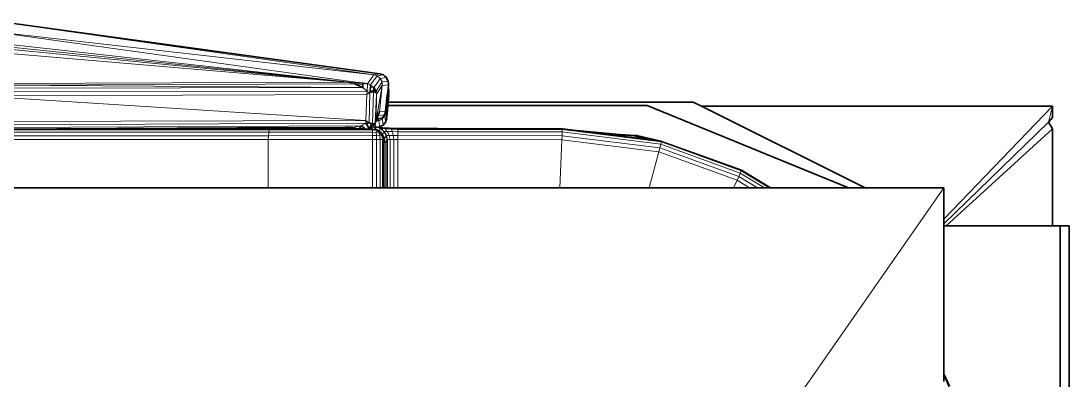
# Model space of a CAD drawing. Header units: inches. Extents: x 1 to 101, y 1 to 36.
# Drawn here: x 45.197 to 49.988, y 33.445 to 35.086 of the extents above; entities that cross this region are included whole.
import ezdxf

# ---------------------------------------------------------------- set-up
doc = ezdxf.new("R2010")
doc.units = ezdxf.units.IN
doc.header["$MEASUREMENT"] = 0
doc.layers.add('Default', color=7, linetype='Continuous')

msp = doc.modelspace()

# ---------------------------------------------------------------- linework, layer by layer
at = {"layer": 'Default', "color": 250, "lineweight": 0, "true_color": 0x454545, "transparency": 33554687}
for p, q in [((45.0802, 35.0861), (46.8104, 34.8401)), ((45.0383, 35.0403), (46.7387, 34.8048)), ((46.8104, 34.8401), (45.0383, 35.0403)), ((45.0383, 35.0403), (46.8104, 34.8401)), ((46.7387, 34.8048), (45.0383, 35.0403)), ((46.7262, 34.8038), (44.9963, 34.9945)), ((44.9963, 34.9945), (46.7262, 34.8038)), ((44.9963, 34.9829), (46.7262, 34.8038)), ((46.7262, 34.8038), (44.9963, 34.9829)), ((46.6865, 34.806), (44.9958, 34.9704)), ((46.8104, 34.8401), (46.7811, 34.7989)), ((46.7262, 34.8038), (46.6865, 34.806)), ((46.7387, 34.8048), (46.7262, 34.8038)), ((46.7429, 34.8031), (46.7387, 34.8048)), ((46.7614, 34.8023), (46.7429, 34.8031)), ((46.7811, 34.7989), (46.7614, 34.8023))]:
    msp.add_line(p, q, dxfattribs=at).dxf.unprotected_set("ltscale", 0)
at = {"layer": 'Default', "color": 7, "lineweight": 35, "ltscale": 5.332711, "transparency": 33554687}
for p, q in [((46.8379, 34.8445), (45.0802, 35.0861)), ((46.8379, 34.8445), (46.8539, 34.8391)), ((46.8539, 34.8391), (46.861, 34.8331)), ((46.868, 34.827), (46.861, 34.8331)), ((46.7262, 34.8038), (46.7213, 34.7991)), ((46.7213, 34.7991), (46.7239, 34.798)), ((46.7239, 34.798), (46.7528, 34.7855)), ((46.7387, 34.8048), (46.7262, 34.8038)), ((46.7429, 34.8031), (46.7387, 34.8048)), ((46.7429, 34.8031), (46.7613, 34.8011)), ((46.7614, 34.8023), (46.7429, 34.8031)), ((46.7528, 34.7855), (46.7597, 34.7825)), ((46.7597, 34.7825), (46.7599, 34.7851)), ((46.7599, 34.7851), (46.7609, 34.7961)), ((46.7609, 34.7961), (46.7613, 34.8011)), ((46.7613, 34.8011), (46.7614, 34.8023)), ((46.7614, 34.8023), (46.7811, 34.7989)), ((46.7934, 34.768), (46.7949, 34.7834)), ((46.7949, 34.7834), (46.7959, 34.794)), ((46.8096, 34.7826), (46.7959, 34.794)), ((46.8721, 34.8188), (46.868, 34.827)), ((46.8762, 34.8106), (46.8721, 34.8188)), ((46.8779, 34.7889), (46.8759, 34.7802)), ((46.8768, 34.7886), (46.8759, 34.7802)), ((46.8759, 34.7802), (46.8768, 34.7886)), ((46.8771, 34.7979), (46.8762, 34.8106)), ((46.8768, 34.7886), (46.8774, 34.7938)), ((46.8774, 34.7938), (46.8771, 34.7979)), ((46.8774, 34.7938), (46.8779, 34.7889)), ((46.7926, 34.7594), (46.7934, 34.768)), ((46.7926, 34.7594), (46.8087, 34.7637)), ((46.8087, 34.7637), (46.8107, 34.7817)), ((46.8087, 34.7637), (46.8198, 34.7593)), ((46.8111, 34.7817), (46.8096, 34.7826)), ((46.8193, 34.7667), (46.8111, 34.7817)), ((46.8206, 34.765), (46.8193, 34.7667)), ((46.8198, 34.7593), (46.8206, 34.765)), ((46.8638, 34.6733), (46.8721, 34.7467)), ((46.8721, 34.7467), (46.8654, 34.6685)), ((46.8744, 34.7555), (46.8721, 34.7467)), ((46.8741, 34.7641), (46.8738, 34.7615)), ((46.8744, 34.7555), (46.8738, 34.7615)), ((46.8756, 34.7668), (46.8741, 34.7641)), ((46.8768, 34.7784), (46.8746, 34.7687)), ((46.8756, 34.7668), (46.8746, 34.7687)), ((46.8759, 34.7802), (46.8768, 34.7784)), ((46.8762, 34.7155), (46.8787, 34.7467)), ((46.8768, 34.7784), (46.8788, 34.761)), ((46.8781, 34.7528), (46.8788, 34.7546)), ((46.8781, 34.7528), (46.8787, 34.7467)), ((46.8788, 34.761), (46.8788, 34.7546)), ((46.8716, 34.6597), (46.875, 34.7)), ((46.875, 34.7), (46.8762, 34.7155)), ((46.875, 34.7), (48.0593, 34.7)), ((46.8762, 34.7155), (48.2699, 34.7155)), ((48.0593, 34.7), (48.9802, 34.3236)), ((48.308, 34.6965), (48.2699, 34.7155)), ((49.9126, 34.6965), (48.308, 34.6965)), ((49.0565, 34.3236), (48.308, 34.6965)), ((49.9126, 34.6965), (49.9126, 34.6454)), ((46.826, 34.6408), (46.8236, 34.6346)), ((46.8287, 34.6513), (46.826, 34.6408)), ((46.8287, 34.6513), (46.8309, 34.6539)), ((46.8309, 34.6539), (46.8358, 34.6701)), ((46.8601, 34.6611), (46.8589, 34.6573)), ((46.8589, 34.6573), (46.8607, 34.6524)), ((46.8638, 34.6733), (46.8601, 34.6611)), ((46.8607, 34.6524), (46.8632, 34.661)), ((46.8632, 34.661), (46.8654, 34.6685)), ((46.8654, 34.6685), (46.8638, 34.6733)), ((46.8691, 34.6403), (46.8668, 34.6323)), ((46.8689, 34.6415), (46.8701, 34.6481)), ((46.8691, 34.6403), (46.8689, 34.6415)), ((46.8701, 34.6481), (46.8703, 34.6557)), ((46.8703, 34.6557), (46.8716, 34.6597)), ((49.9126, 34.6454), (49.8942, 34.6232)), ((46.1851, 34.5968), (45.0355, 34.5912)), ((46.5498, 34.598), (46.1851, 34.5968)), ((46.7435, 34.5936), (46.5047, 34.5912)), ((46.679, 34.5984), (46.5498, 34.598)), ((46.679, 34.5984), (46.694, 34.5985)), ((46.694, 34.5985), (46.6965, 34.5985)), ((46.6965, 34.5985), (46.7136, 34.5986)), ((46.7435, 34.5936), (46.6965, 34.5985)), ((46.7435, 34.5936), (46.7446, 34.5951)), ((46.7457, 34.5966), (46.7446, 34.5951)), ((46.7446, 34.5951), (46.7624, 34.5927)), ((46.7463, 34.5974), (46.7457, 34.5966)), ((46.7528, 34.6064), (46.7463, 34.5974)), ((46.7676, 34.5953), (46.7528, 34.6064)), ((46.7624, 34.5927), (46.7639, 34.5922)), ((46.7714, 34.5924), (46.7639, 34.5922)), ((46.7714, 34.5924), (46.7676, 34.5953)), ((46.7714, 34.5924), (46.7808, 34.592)), ((46.7833, 34.6195), (46.7742, 34.6193)), ((46.7742, 34.6193), (46.7799, 34.61)), ((46.7799, 34.61), (46.7885, 34.5928)), ((46.7808, 34.592), (46.7885, 34.5928)), ((46.7886, 34.6197), (46.7833, 34.6195)), ((46.7885, 34.5928), (46.8012, 34.5999)), ((46.8013, 34.5913), (46.7885, 34.5928)), ((46.7979, 34.6172), (46.7886, 34.6197)), ((46.8049, 34.6153), (46.7887, 34.5932)), ((46.8049, 34.6153), (46.7979, 34.6172)), ((46.8012, 34.5999), (46.8038, 34.6013)), ((46.8013, 34.5913), (46.8044, 34.5913)), ((46.8038, 34.6013), (46.8053, 34.6023)), ((46.806, 34.5915), (46.8044, 34.5913)), ((46.8103, 34.6159), (46.8049, 34.6153)), ((46.8053, 34.6023), (46.8169, 34.6167)), ((46.8053, 34.6023), (46.8207, 34.6006)), ((46.8193, 34.5989), (46.8053, 34.6023)), ((46.8151, 34.5901), (46.806, 34.5915)), ((46.8169, 34.6167), (46.8103, 34.6159)), ((46.8193, 34.5989), (46.8151, 34.5901)), ((46.8191, 34.6241), (46.8169, 34.6204)), ((46.8169, 34.6204), (46.8177, 34.6188)), ((46.8169, 34.6167), (46.8177, 34.6188)), ((46.8191, 34.6241), (46.8216, 34.629)), ((46.8207, 34.6006), (46.8193, 34.5989)), ((46.827, 34.5997), (46.8207, 34.6006)), ((46.8236, 34.6346), (46.8213, 34.6314)), ((46.8216, 34.629), (46.8213, 34.6314)), ((46.8309, 34.6356), (46.8236, 34.6346)), ((46.827, 34.5997), (46.829, 34.6012)), ((46.829, 34.6012), (46.8373, 34.6019)), ((46.829, 34.6012), (46.8493, 34.598)), ((46.8373, 34.6019), (46.8453, 34.606)), ((46.8453, 34.606), (46.8533, 34.6102)), ((46.8493, 34.598), (46.8504, 34.5979)), ((46.8504, 34.5979), (46.8828, 34.5959)), ((46.8533, 34.6102), (46.859, 34.6172)), ((46.859, 34.6172), (46.8646, 34.6244)), ((46.8646, 34.6244), (46.8668, 34.6323)), ((46.9198, 34.594), (46.8828, 34.5959)), ((46.9198, 34.594), (47.101, 34.5951)), ((47.4979, 34.5935), (47.101, 34.5951)), ((47.5044, 34.5936), (47.4979, 34.5935)), ((47.5044, 34.5936), (47.5067, 34.5935)), ((47.6722, 34.5933), (47.5067, 34.5935)), ((47.8357, 34.5729), (47.6722, 34.5933)), ((49.8942, 34.6232), (49.9126, 34.5928)), ((49.9126, 34.5928), (49.9126, 34.15)), ((46.2355, 34.5911), (45.0355, 34.5912)), ((46.3356, 34.5911), (46.2355, 34.5911)), ((46.5047, 34.5912), (46.3356, 34.5911)), ((46.8151, 34.5901), (46.8216, 34.5886)), ((46.8216, 34.5886), (46.8234, 34.5883)), ((46.8234, 34.5883), (46.8327, 34.5834)), ((46.8327, 34.5834), (46.8344, 34.5824)), ((46.8344, 34.5824), (46.8403, 34.5781)), ((46.8403, 34.5781), (46.8468, 34.5699)), ((46.8496, 34.5658), (46.8468, 34.5699)), ((46.8505, 34.5624), (46.8496, 34.5658)), ((46.8519, 34.5618), (46.8505, 34.5624)), ((46.8526, 34.5608), (46.8519, 34.5618)), ((46.856, 34.5528), (46.8526, 34.5608)), ((46.8587, 34.5463), (46.856, 34.5528)), ((46.8592, 34.5455), (46.8587, 34.5463)), ((47.8357, 34.5729), (47.9829, 34.5646)), ((47.8813, 34.5672), (47.8357, 34.5729)), ((48.0038, 34.5519), (47.8813, 34.5672)), ((47.9829, 34.5646), (48.0061, 34.5615)), ((47.9829, 34.5646), (48.0066, 34.5631)), ((48.0403, 34.5473), (48.0038, 34.5519)), ((48.0061, 34.5615), (48.0099, 34.562)), ((48.0066, 34.5631), (48.0099, 34.562)), ((48.0099, 34.562), (48.0128, 34.5618)), ((48.0128, 34.5618), (48.1218, 34.5371)), ((48.0128, 34.5618), (48.0576, 34.5452)), ((48.0403, 34.5473), (48.0576, 34.5452)), ((48.0576, 34.5452), (48.1218, 34.5371)), ((48.1218, 34.5371), (48.1259, 34.5357)), ((48.1259, 34.5357), (48.3134, 34.4684)), ((48.4916, 34.4036), (48.3134, 34.4684)), ((48.4916, 34.4036), (48.6243, 34.3236)), ((46.328, 34.3236), (45.0417, 34.3236)), ((46.8041, 34.3236), (46.328, 34.3236)), ((46.8233, 34.3236), (46.8041, 34.3236)), ((46.8396, 34.3236), (46.8233, 34.3236)), ((46.8505, 34.3236), (46.8396, 34.3236)), ((46.8544, 34.3236), (46.8505, 34.3236)), ((46.8559, 34.3236), (46.8544, 34.3236)), ((46.8627, 34.3236), (46.8559, 34.3236)), ((46.8695, 34.3236), (46.8627, 34.3236)), ((46.8731, 34.3236), (46.8695, 34.3236)), ((46.8844, 34.3236), (46.8731, 34.3236)), ((46.9014, 34.3236), (46.8844, 34.3236)), ((46.9198, 34.3236), (46.9014, 34.3236)), ((47.66, 34.3236), (46.9198, 34.3236)), ((48.0693, 34.3236), (47.66, 34.3236)), ((48.4542, 34.3236), (48.0693, 34.3236)), ((48.4552, 34.3236), (48.4542, 34.3236)), ((48.5281, 34.3236), (48.4552, 34.3236)), ((48.5636, 34.3236), (48.5281, 34.3236)), ((48.5962, 34.3236), (48.5636, 34.3236)), ((48.6176, 34.3236), (48.5962, 34.3236)), ((48.6243, 34.3236), (48.6176, 34.3236)), ((48.9802, 34.3236), (48.6243, 34.3236)), ((49.0565, 34.3236), (48.9802, 34.3236)), ((49.416, 34.3236), (49.0565, 34.3236)), ((49.416, 34.1803), (49.416, 34.3236)), ((49.416, 34.159), (49.416, 34.1803)), ((49.416, 34.15), (49.416, 34.159)), ((49.4265, 34.15), (49.416, 34.15)), ((49.416, 34.15), (49.416, 33.4732)), ((49.9126, 34.15), (49.4265, 34.15)), ((49.9476, 34.15), (49.9126, 34.15)), ((49.9476, 34.15), (49.9476, 20.5926)), ((49.9884, 34.15), (49.9476, 34.15)), ((49.9884, 20.5926), (49.9884, 34.15)), ((49.4412, 33.4159), (49.416, 33.4732)), ((49.416, 33.4648), (49.416, 33.4732)), ((49.416, 33.4374), (49.416, 33.4648))]:
    msp.add_line(p, q, dxfattribs=at)
at = {"layer": 'Default', "color": 7, "lineweight": 15, "ltscale": 5.332711, "transparency": 33554687}
for p, q in [((45.0383, 35.0403), (46.8104, 34.8401)), ((46.7262, 34.8038), (44.9963, 34.9829)), ((46.6865, 34.806), (44.9953, 34.9507)), ((44.9958, 34.9704), (46.6865, 34.806)), ((46.8104, 34.8401), (46.7811, 34.7989)), ((46.7959, 34.794), (46.8261, 34.8352)), ((46.8379, 34.8445), (46.8104, 34.8401)), ((46.8261, 34.8352), (46.8104, 34.8401)), ((46.8539, 34.8391), (46.8261, 34.8352)), ((46.8261, 34.8352), (46.8392, 34.8236)), ((46.7213, 34.7991), (44.9912, 34.7928)), ((46.6865, 34.806), (44.9914, 34.8005)), ((46.7262, 34.8038), (46.6865, 34.806)), ((46.6865, 34.806), (46.7213, 34.7991)), ((46.7609, 34.7961), (46.7239, 34.798)), ((46.7599, 34.7851), (46.7528, 34.7855)), ((46.7811, 34.7989), (46.7807, 34.7629)), ((46.7811, 34.7989), (46.7959, 34.794)), ((46.8096, 34.7826), (46.7949, 34.7834)), ((46.8111, 34.7817), (46.825, 34.8023)), ((46.8206, 34.765), (46.8479, 34.8073)), ((46.822, 34.7514), (46.8491, 34.7905)), ((46.825, 34.8023), (46.8392, 34.8236)), ((46.8491, 34.7905), (46.8358, 34.6701)), ((46.868, 34.827), (46.8392, 34.8236)), ((46.8392, 34.8236), (46.8479, 34.8073)), ((46.8762, 34.8106), (46.8479, 34.8073)), ((46.8479, 34.8073), (46.8491, 34.7905)), ((46.8491, 34.7905), (46.8774, 34.7938)), ((44.9902, 34.744), (46.779, 34.7497)), ((46.7807, 34.7629), (44.9905, 34.7614)), ((46.7597, 34.7825), (44.9909, 34.779)), ((46.7807, 34.7629), (46.7597, 34.7825)), ((46.779, 34.7497), (46.7745, 34.6305)), ((46.779, 34.7497), (46.7807, 34.7629)), ((46.779, 34.7497), (46.7926, 34.7594)), ((46.7807, 34.7629), (46.7926, 34.7594)), ((46.7926, 34.7594), (46.7886, 34.6197)), ((46.8193, 34.7667), (46.7934, 34.768)), ((46.8087, 34.7637), (46.8049, 34.6153)), ((46.8225, 34.7496), (46.8169, 34.6204)), ((46.8214, 34.7573), (46.8198, 34.7593)), ((46.8213, 34.6314), (46.8225, 34.7496)), ((46.822, 34.7514), (46.8214, 34.7573)), ((46.8225, 34.7496), (46.822, 34.7514)), ((46.8721, 34.7467), (46.8735, 34.7467)), ((46.8741, 34.7641), (46.8753, 34.7642)), ((46.8787, 34.7467), (46.8776, 34.7467)), ((49.416, 34.1803), (49.9126, 34.6965)), ((49.9126, 34.6965), (49.8942, 34.6232)), ((46.8472, 34.6435), (46.826, 34.6408)), ((46.8589, 34.6573), (46.8309, 34.6539)), ((46.8472, 34.6435), (46.8309, 34.6356)), ((46.8638, 34.6733), (46.8358, 34.6701)), ((46.8589, 34.6573), (46.8472, 34.6435)), ((46.8472, 34.6435), (46.8492, 34.6383)), ((46.8607, 34.6524), (46.8492, 34.6383)), ((46.8632, 34.661), (46.8601, 34.6611)), ((46.8626, 34.6384), (46.8607, 34.6524)), ((46.8701, 34.6481), (46.8654, 34.6685)), ((46.7528, 34.6064), (44.9871, 34.5984)), ((46.7742, 34.6193), (44.9874, 34.6107)), ((46.7745, 34.6305), (44.9878, 34.6257)), ((46.5498, 34.598), (46.5047, 34.5912)), ((46.7136, 34.5986), (46.7528, 34.6064)), ((46.7136, 34.5986), (46.7435, 34.5936)), ((46.7604, 34.6108), (46.7528, 34.6064)), ((46.7604, 34.6108), (46.7742, 34.6193)), ((46.7745, 34.6305), (46.7742, 34.6193)), ((46.7886, 34.6197), (46.7745, 34.6305)), ((46.7799, 34.61), (46.7833, 34.6195)), ((46.7885, 34.5928), (46.7979, 34.6172)), ((46.8043, 34.5883), (46.8044, 34.5913)), ((46.8053, 34.6023), (46.8103, 34.6159)), ((46.8169, 34.6204), (46.8103, 34.6159)), ((46.8169, 34.6167), (46.8207, 34.6006)), ((46.8329, 34.6299), (46.8216, 34.629)), ((46.827, 34.5997), (46.8388, 34.5945)), ((46.8309, 34.6356), (46.8329, 34.6299)), ((46.8492, 34.6383), (46.8329, 34.6299)), ((46.8373, 34.6019), (46.8329, 34.6299)), ((46.8388, 34.5945), (46.8344, 34.5824)), ((46.8554, 34.5813), (46.8388, 34.5945)), ((46.8388, 34.5945), (46.8434, 34.594)), ((46.8434, 34.594), (46.8616, 34.593)), ((46.8554, 34.5813), (46.8434, 34.594)), ((46.8512, 34.6242), (46.8492, 34.6383)), ((46.8504, 34.5979), (46.8547, 34.5957)), ((46.8533, 34.6102), (46.8512, 34.6242)), ((46.8547, 34.5957), (46.8616, 34.593)), ((46.8616, 34.593), (46.8893, 34.5917)), ((46.8717, 34.5808), (46.8616, 34.593)), ((46.8646, 34.6244), (46.8626, 34.6384)), ((46.8828, 34.5959), (46.8893, 34.5917)), ((46.8893, 34.5917), (46.8953, 34.5801)), ((46.8893, 34.5917), (46.9198, 34.5905)), ((46.9198, 34.594), (46.9198, 34.5905)), ((47.672, 34.5898), (47.6722, 34.5933)), ((49.8942, 34.6232), (49.416, 34.159)), ((49.4265, 34.15), (49.9126, 34.5928)), ((46.3328, 34.5885), (45.0229, 34.5885)), ((46.3302, 34.5781), (45.0233, 34.5781)), ((46.3285, 34.5616), (45.0243, 34.5616)), ((45.0255, 34.5436), (46.328, 34.5436)), ((46.328, 34.5436), (46.3285, 34.5616)), ((46.328, 34.3236), (46.328, 34.5436)), ((46.328, 34.5436), (46.8041, 34.5436)), ((46.3302, 34.5781), (46.3285, 34.5616)), ((46.3285, 34.5616), (46.8042, 34.5624)), ((46.3328, 34.5885), (46.3302, 34.5781)), ((46.3302, 34.5781), (46.8042, 34.5781)), ((46.3356, 34.5911), (46.3328, 34.5885)), ((46.3328, 34.5885), (46.8043, 34.5883)), ((46.8042, 34.5624), (46.8041, 34.5436)), ((46.8041, 34.5436), (46.8041, 34.3236)), ((46.8041, 34.5436), (46.8233, 34.5436)), ((46.8042, 34.5781), (46.8043, 34.5883)), ((46.8042, 34.5624), (46.8042, 34.5781)), ((46.8042, 34.5781), (46.8212, 34.5768)), ((46.8229, 34.562), (46.8042, 34.5624)), ((46.8043, 34.5883), (46.8229, 34.585)), ((46.8212, 34.5768), (46.8229, 34.585)), ((46.8229, 34.562), (46.8212, 34.5768)), ((46.8212, 34.5768), (46.8341, 34.573)), ((46.8229, 34.585), (46.8234, 34.5883)), ((46.8229, 34.585), (46.8382, 34.5768)), ((46.8382, 34.5603), (46.8229, 34.562)), ((46.8233, 34.5436), (46.8229, 34.562)), ((46.8233, 34.5436), (46.8233, 34.3236)), ((46.8396, 34.5436), (46.8233, 34.5436)), ((46.8341, 34.573), (46.8382, 34.5768)), ((46.8382, 34.5603), (46.8341, 34.573)), ((46.8382, 34.5768), (46.8403, 34.5781)), ((46.8382, 34.5768), (46.8468, 34.562)), ((46.8468, 34.562), (46.8382, 34.5603)), ((46.8396, 34.5436), (46.8382, 34.5603)), ((46.8505, 34.5436), (46.8396, 34.5436)), ((46.8396, 34.5436), (46.8396, 34.3236)), ((46.8505, 34.5624), (46.8468, 34.562)), ((46.8468, 34.562), (46.8505, 34.5436)), ((46.8496, 34.5658), (46.8554, 34.5813)), ((46.8505, 34.5624), (46.8526, 34.5608)), ((46.8544, 34.5436), (46.8505, 34.5436)), ((46.8505, 34.5436), (46.8505, 34.3236)), ((46.8526, 34.5608), (46.8559, 34.5436)), ((46.8544, 34.5436), (46.8526, 34.5608)), ((46.8544, 34.3236), (46.8544, 34.5436)), ((46.8544, 34.5436), (46.8559, 34.5436)), ((46.8581, 34.5812), (46.8554, 34.5813)), ((46.8661, 34.5631), (46.8554, 34.5813)), ((46.8559, 34.5436), (46.8559, 34.3236)), ((46.8559, 34.5436), (46.8627, 34.5253)), ((46.8717, 34.5808), (46.8581, 34.5812)), ((46.8683, 34.5631), (46.8581, 34.5812)), ((46.8592, 34.5455), (46.8661, 34.5631)), ((46.8592, 34.5455), (46.8627, 34.5253)), ((46.8627, 34.5253), (46.8695, 34.5435)), ((46.8683, 34.5631), (46.8661, 34.5631)), ((46.8695, 34.5435), (46.8661, 34.5631)), ((46.8798, 34.563), (46.8683, 34.5631)), ((46.8731, 34.5437), (46.8683, 34.5631)), ((46.8695, 34.5435), (46.8731, 34.5437)), ((46.8695, 34.5435), (46.8695, 34.3236)), ((46.8757, 34.5727), (46.8717, 34.5808)), ((46.8953, 34.5801), (46.8717, 34.5808)), ((46.8844, 34.5439), (46.8731, 34.5437)), ((46.8731, 34.5437), (46.8731, 34.3236)), ((46.8798, 34.563), (46.8757, 34.5727)), ((46.8987, 34.5628), (46.8798, 34.563)), ((46.8844, 34.5439), (46.8798, 34.563)), ((46.9014, 34.5441), (46.8844, 34.5439)), ((46.8844, 34.5439), (46.8844, 34.3236)), ((46.9198, 34.5794), (46.8953, 34.5801)), ((46.8987, 34.5628), (46.8953, 34.5801)), ((46.9198, 34.5625), (46.8987, 34.5628)), ((46.8987, 34.5628), (46.9014, 34.5441)), ((46.9198, 34.5441), (46.9014, 34.5441)), ((46.9014, 34.5441), (46.9014, 34.3236)), ((46.9198, 34.5905), (46.9198, 34.5794)), ((46.9198, 34.5905), (47.672, 34.5898)), ((46.9198, 34.5794), (46.9198, 34.5625)), ((46.9198, 34.5794), (47.6715, 34.5786)), ((46.9198, 34.5441), (46.9198, 34.5625)), ((46.9198, 34.5625), (47.6708, 34.5617)), ((46.9198, 34.3236), (46.9198, 34.5441)), ((46.9198, 34.5441), (47.6699, 34.5433)), ((47.6699, 34.5433), (47.6708, 34.5617)), ((47.6708, 34.5617), (47.6715, 34.5786)), ((47.6708, 34.5617), (48.1183, 34.506)), ((47.6715, 34.5786), (47.672, 34.5898)), ((47.6715, 34.5786), (48.1226, 34.5224)), ((47.672, 34.5898), (48.1254, 34.5332)), ((48.0057, 34.5595), (47.8813, 34.5672)), ((48.0057, 34.5595), (48.0038, 34.5519)), ((48.0061, 34.5615), (48.0057, 34.5595)), ((48.0057, 34.5595), (48.0403, 34.5473)), ((48.0066, 34.5631), (48.0061, 34.5615)), ((46.8627, 34.5253), (46.8627, 34.3236)), ((47.66, 34.3236), (47.6699, 34.5433)), ((47.6699, 34.5433), (48.1136, 34.4883)), ((48.1183, 34.506), (48.1136, 34.4883)), ((48.1226, 34.5224), (48.1183, 34.506)), ((48.1183, 34.506), (48.4785, 34.3749)), ((48.1254, 34.5332), (48.1226, 34.5224)), ((48.1226, 34.5224), (48.4856, 34.3903)), ((48.1259, 34.5357), (48.1254, 34.5332)), ((48.1254, 34.5332), (48.4902, 34.4004)), ((48.0693, 34.3236), (48.1136, 34.4883)), ((48.1136, 34.4883), (48.4708, 34.3582)), ((48.4902, 34.4004), (48.4856, 34.3903)), ((48.4916, 34.4036), (48.4902, 34.4004)), ((48.4902, 34.4004), (48.6176, 34.3236)), ((48.4708, 34.3582), (48.4542, 34.3236)), ((48.4552, 34.3236), (48.4708, 34.3582)), ((48.4785, 34.3749), (48.4708, 34.3582)), ((48.4708, 34.3582), (48.5281, 34.3236)), ((48.4856, 34.3903), (48.4785, 34.3749)), ((48.4785, 34.3749), (48.5636, 34.3236)), ((48.4856, 34.3903), (48.5962, 34.3236)), ((49.416, 34.3236), (48.7791, 33.4087)), ((49.416, 33.4648), (49.4918, 33.2915))]:
    msp.add_line(p, q, dxfattribs=at)
at = {"layer": 'Default', "color": 251, "lineweight": 0, "true_color": 0x5a5a5a, "transparency": 33554687}
for p, q in [((46.6865, 34.806), (44.9953, 34.9507)), ((44.9958, 34.9704), (46.6865, 34.806))]:
    msp.add_line(p, q, dxfattribs=at).dxf.unprotected_set("ltscale", 0)
at = {"layer": 'Default', "color": 251, "lineweight": 0, "true_color": 0x696969, "transparency": 33554687}
for p, q in [((44.9953, 34.9507), (46.6865, 34.806)), ((46.7213, 34.7991), (44.9912, 34.7928)), ((46.6865, 34.806), (44.9914, 34.8005)), ((44.9914, 34.8005), (46.6865, 34.806)), ((46.6865, 34.806), (46.7213, 34.7991))]:
    msp.add_line(p, q, dxfattribs=at).dxf.unprotected_set("ltscale", 0)
at = {"layer": 'Default', "color": 251, "lineweight": 0, "true_color": 0x6c6c6c, "transparency": 33554687}
for p, q in [((44.9912, 34.7928), (46.7213, 34.7991)), ((46.7597, 34.7825), (44.9912, 34.7928)), ((46.7213, 34.7991), (46.7239, 34.798)), ((46.7239, 34.798), (46.7528, 34.7855)), ((46.7528, 34.7855), (46.7597, 34.7825))]:
    msp.add_line(p, q, dxfattribs=at).dxf.unprotected_set("ltscale", 0)
at = {"layer": 'Default', "color": 9, "lineweight": 0, "true_color": 0xc1c1c1, "transparency": 33554687}
for p, q in [((44.9912, 34.7928), (46.7597, 34.7825)), ((46.7807, 34.7629), (44.9905, 34.7614)), ((44.9909, 34.779), (46.7597, 34.7825)), ((46.7597, 34.7825), (44.9909, 34.779)), ((46.7597, 34.7825), (46.7807, 34.7629))]:
    msp.add_line(p, q, dxfattribs=at).dxf.unprotected_set("ltscale", 0)
at = {"layer": 'Default', "color": 250, "lineweight": 0, "true_color": 0x444444, "transparency": 33554687}
for p, q in [((46.8213, 34.6314), (46.8491, 34.7905)), ((46.8358, 34.6701), (46.8491, 34.7905)), ((46.8491, 34.7905), (46.8358, 34.6701)), ((46.8358, 34.6701), (46.8491, 34.7905)), ((46.8491, 34.7905), (46.8774, 34.7938)), ((46.8491, 34.7905), (46.8774, 34.7938)), ((46.8768, 34.7886), (46.8759, 34.7802)), ((46.8768, 34.7886), (46.8759, 34.7802)), ((46.8774, 34.7938), (46.8768, 34.7886)), ((46.8774, 34.7938), (46.8768, 34.7886)), ((46.8721, 34.7467), (46.8638, 34.6733)), ((46.8721, 34.7467), (46.8638, 34.6733)), ((46.8744, 34.7555), (46.8721, 34.7467)), ((46.8744, 34.7555), (46.8721, 34.7467)), ((46.8741, 34.7641), (46.8738, 34.7615)), ((46.8741, 34.7641), (46.8738, 34.7615)), ((46.8738, 34.7615), (46.8744, 34.7555)), ((46.8738, 34.7615), (46.8744, 34.7555)), ((46.8756, 34.7668), (46.8741, 34.7641)), ((46.8756, 34.7668), (46.8741, 34.7641)), ((46.8768, 34.7784), (46.8746, 34.7687)), ((46.8768, 34.7784), (46.8746, 34.7687)), ((46.8746, 34.7687), (46.8756, 34.7668)), ((46.8746, 34.7687), (46.8756, 34.7668)), ((46.8759, 34.7802), (46.8768, 34.7784)), ((46.8759, 34.7802), (46.8768, 34.7784)), ((46.826, 34.6408), (46.8236, 34.6346)), ((46.8287, 34.6513), (46.826, 34.6408)), ((46.8309, 34.6539), (46.8287, 34.6513)), ((46.8358, 34.6701), (46.8309, 34.6539)), ((46.8638, 34.6733), (46.8358, 34.6701)), ((46.8638, 34.6733), (46.8358, 34.6701)), ((46.8236, 34.6346), (46.8213, 34.6314)), ((47.8357, 34.5729), (47.6722, 34.5933)), ((47.6722, 34.5933), (47.9829, 34.5646)), ((46.8505, 34.5436), (46.8544, 34.5436)), ((46.8505, 34.3236), (46.8505, 34.5436)), ((46.8544, 34.5436), (46.8544, 34.3236)), ((46.8695, 34.5435), (46.8731, 34.5437)), ((46.8695, 34.3236), (46.8695, 34.5435)), ((46.8731, 34.5437), (46.8844, 34.5439)), ((46.8731, 34.5437), (46.8731, 34.3236)), ((46.8731, 34.3236), (46.8731, 34.5437)), ((46.8844, 34.5439), (46.8844, 34.3236)), ((47.9829, 34.5646), (47.8357, 34.5729)), ((48.0128, 34.5618), (48.1218, 34.5371)), ((48.0576, 34.5452), (48.0128, 34.5618)), ((48.1218, 34.5371), (48.0576, 34.5452)), ((46.8544, 34.3236), (46.8505, 34.3236)), ((46.8731, 34.3236), (46.8695, 34.3236)), ((46.8844, 34.3236), (46.8731, 34.3236))]:
    msp.add_line(p, q, dxfattribs=at).dxf.unprotected_set("ltscale", 0)
at = {"layer": 'Default', "color": 251, "lineweight": 0, "true_color": 0x6b6b6b, "transparency": 33554687}
for p, q in [((46.8491, 34.7905), (46.8213, 34.6314)), ((46.822, 34.7514), (46.8491, 34.7905)), ((46.8213, 34.6314), (46.8225, 34.7496)), ((46.8225, 34.7496), (46.822, 34.7514)), ((47.6708, 34.5617), (47.6715, 34.5786)), ((48.1183, 34.506), (47.6708, 34.5617)), ((47.6715, 34.5786), (48.1226, 34.5224)), ((48.1226, 34.5224), (48.1183, 34.506))]:
    msp.add_line(p, q, dxfattribs=at).dxf.unprotected_set("ltscale", 0)
at = {"layer": 'Default', "color": 9, "lineweight": 0, "true_color": 0xcacaca, "transparency": 33554687}
for p, q in [((44.9902, 34.744), (46.779, 34.7497)), ((46.7745, 34.6305), (44.9902, 34.744)), ((46.7745, 34.6305), (46.779, 34.7497)), ((46.779, 34.7497), (46.7745, 34.6305)), ((46.779, 34.7497), (46.7926, 34.7594)), ((46.7926, 34.7594), (46.7886, 34.6197)), ((46.7886, 34.6197), (46.7745, 34.6305))]:
    msp.add_line(p, q, dxfattribs=at).dxf.unprotected_set("ltscale", 0)
at = {"layer": 'Default', "color": 250, "lineweight": 0, "true_color": 0x252525, "transparency": 33554687}
for p, q in [((46.779, 34.7497), (44.9902, 34.744)), ((44.9905, 34.7614), (46.7807, 34.7629)), ((46.7807, 34.7629), (46.779, 34.7497))]:
    msp.add_line(p, q, dxfattribs=at).dxf.unprotected_set("ltscale", 0)
at = {"layer": 'Default', "color": 9, "lineweight": 0, "true_color": 0xc9c9c9, "transparency": 33554687}
for p, q in [((44.9902, 34.744), (46.7745, 34.6305)), ((46.7745, 34.6305), (44.9878, 34.6257)), ((45.0243, 34.5616), (46.3285, 34.5616)), ((46.328, 34.5436), (45.0255, 34.5436)), ((46.328, 34.5436), (46.3285, 34.5616)), ((46.3285, 34.5616), (46.328, 34.5436)), ((46.8041, 34.5436), (46.328, 34.5436)), ((46.3285, 34.5616), (46.8042, 34.5624)), ((46.8042, 34.5624), (46.8041, 34.5436)), ((46.8041, 34.3236), (46.8041, 34.5436)), ((46.8041, 34.5436), (46.8233, 34.5436)), ((46.8233, 34.5436), (46.8233, 34.3236)), ((46.9014, 34.3236), (46.9014, 34.5441)), ((46.9014, 34.5441), (46.9198, 34.5441)), ((46.9198, 34.5625), (47.6708, 34.5617)), ((46.9198, 34.5441), (46.9198, 34.5625)), ((47.6699, 34.5433), (46.9198, 34.5441)), ((46.9198, 34.5441), (46.9198, 34.3236)), ((47.6708, 34.5617), (47.6699, 34.5433)), ((47.6699, 34.5433), (47.6708, 34.5617)), ((47.6708, 34.5617), (48.1183, 34.506)), ((48.1136, 34.4883), (47.6699, 34.5433)), ((48.1136, 34.4883), (48.1183, 34.506)), ((48.1183, 34.506), (48.1136, 34.4883)), ((48.1183, 34.506), (48.4785, 34.3749)), ((48.4708, 34.3582), (48.1136, 34.4883)), ((48.4785, 34.3749), (48.4708, 34.3582)), ((46.8233, 34.3236), (46.8041, 34.3236)), ((46.9198, 34.3236), (46.9014, 34.3236))]:
    msp.add_line(p, q, dxfattribs=at).dxf.unprotected_set("ltscale", 0)
at = {"layer": 'Default', "color": 251, "lineweight": 0, "true_color": 0x6d6d6d, "transparency": 33554687}
for p, q in [((46.7886, 34.6197), (46.7926, 34.7594)), ((46.7926, 34.7594), (46.8087, 34.7637)), ((46.8087, 34.7637), (46.8049, 34.6153)), ((46.8049, 34.6153), (46.8087, 34.7637)), ((46.8087, 34.7637), (46.8198, 34.7593)), ((46.8225, 34.7496), (46.8169, 34.6204)), ((46.8198, 34.7593), (46.8214, 34.7573)), ((46.8214, 34.7573), (46.822, 34.7514)), ((46.822, 34.7514), (46.8225, 34.7496)), ((46.7979, 34.6172), (46.7886, 34.6197)), ((46.8049, 34.6153), (46.7979, 34.6172)), ((46.8103, 34.6159), (46.8049, 34.6153)), ((46.8169, 34.6204), (46.8103, 34.6159)), ((46.8233, 34.3236), (46.8233, 34.5436)), ((46.8233, 34.5436), (46.8396, 34.5436)), ((46.8396, 34.5436), (46.8396, 34.3236)), ((46.8396, 34.5436), (46.8505, 34.5436)), ((46.8396, 34.3236), (46.8396, 34.5436)), ((46.8505, 34.5436), (46.8505, 34.3236)), ((46.8627, 34.5253), (46.8695, 34.5435)), ((46.8695, 34.5435), (46.8695, 34.3236)), ((46.8844, 34.5439), (46.9014, 34.5441)), ((46.8844, 34.3236), (46.8844, 34.5439)), ((46.9014, 34.5441), (46.9014, 34.3236)), ((46.8627, 34.3236), (46.8627, 34.5253)), ((46.8396, 34.3236), (46.8233, 34.3236)), ((46.8505, 34.3236), (46.8396, 34.3236)), ((46.8695, 34.3236), (46.8627, 34.3236)), ((46.9014, 34.3236), (46.8844, 34.3236))]:
    msp.add_line(p, q, dxfattribs=at).dxf.unprotected_set("ltscale", 0)
at = {"layer": 'Default', "color": 254, "lineweight": 0, "true_color": 0xcccccc, "transparency": 33554687}
for p, q in [((46.8716, 34.6597), (46.875, 34.7)), ((46.875, 34.7), (46.8762, 34.7155)), ((46.875, 34.7), (48.0593, 34.7)), ((48.0593, 34.7), (46.875, 34.7)), ((46.8762, 34.7155), (48.2699, 34.7155)), ((48.0593, 34.7), (48.9802, 34.3236)), ((48.9802, 34.3236), (48.0593, 34.7)), ((48.2699, 34.7155), (48.308, 34.6965)), ((48.308, 34.6965), (49.0565, 34.3236)), ((48.308, 34.6965), (49.9126, 34.6965)), ((49.0565, 34.3236), (48.308, 34.6965)), ((49.9126, 34.6965), (49.416, 34.1803)), ((49.416, 34.1803), (49.9126, 34.6965)), ((49.9126, 34.6965), (49.8942, 34.6232)), ((46.8668, 34.6323), (46.8691, 34.6403)), ((46.8689, 34.6415), (46.8701, 34.6481)), ((46.8691, 34.6403), (46.8689, 34.6415)), ((46.8701, 34.6481), (46.8703, 34.6557)), ((46.8703, 34.6557), (46.8716, 34.6597)), ((46.829, 34.6012), (46.8373, 34.6019)), ((46.8493, 34.598), (46.829, 34.6012)), ((46.8373, 34.6019), (46.8453, 34.606)), ((46.8453, 34.606), (46.8533, 34.6102)), ((46.8504, 34.5979), (46.8493, 34.598)), ((46.8828, 34.5959), (46.8504, 34.5979)), ((46.8533, 34.6102), (46.859, 34.6172)), ((46.859, 34.6172), (46.8646, 34.6244)), ((46.8646, 34.6244), (46.8668, 34.6323)), ((46.9198, 34.594), (46.8828, 34.5959)), ((47.101, 34.5951), (46.9198, 34.594)), ((46.9198, 34.594), (47.101, 34.5951)), ((46.9198, 34.5905), (46.9198, 34.594)), ((47.4979, 34.5935), (47.101, 34.5951)), ((47.101, 34.5951), (47.4979, 34.5935)), ((47.5044, 34.5936), (47.4979, 34.5935)), ((47.4979, 34.5935), (47.5044, 34.5936)), ((47.5067, 34.5935), (47.5044, 34.5936)), ((47.5044, 34.5936), (47.5067, 34.5935)), ((47.6722, 34.5933), (47.5067, 34.5935)), ((47.5067, 34.5935), (47.6722, 34.5933)), ((47.6722, 34.5933), (47.672, 34.5898)), ((47.9829, 34.5646), (47.6722, 34.5933)), ((49.416, 34.159), (49.8942, 34.6232)), ((49.8942, 34.6232), (49.416, 34.159)), ((49.4265, 34.15), (49.9126, 34.5928)), ((49.9126, 34.5928), (49.4265, 34.15)), ((49.8942, 34.6232), (49.9126, 34.5928)), ((49.9126, 34.5928), (49.9126, 34.15)), ((45.0255, 34.5436), (46.328, 34.5436)), ((46.328, 34.5436), (46.8041, 34.5436)), ((46.328, 34.3236), (46.328, 34.5436)), ((46.328, 34.5436), (46.328, 34.3236)), ((46.8041, 34.5436), (46.8041, 34.3236)), ((47.672, 34.5898), (46.9198, 34.5905)), ((46.9198, 34.5794), (46.9198, 34.5905)), ((46.9198, 34.5905), (47.672, 34.5898)), ((47.6715, 34.5786), (46.9198, 34.5794)), ((46.9198, 34.5625), (46.9198, 34.5794)), ((46.9198, 34.5794), (47.6715, 34.5786)), ((47.6708, 34.5617), (46.9198, 34.5625)), ((47.6715, 34.5786), (47.6708, 34.5617)), ((47.672, 34.5898), (47.6715, 34.5786)), ((48.0066, 34.5631), (47.9829, 34.5646)), ((48.0099, 34.562), (48.0066, 34.5631)), ((48.0128, 34.5618), (48.0099, 34.562)), ((48.1218, 34.5371), (48.0128, 34.5618)), ((48.1183, 34.506), (48.1226, 34.5224)), ((48.4785, 34.3749), (48.1183, 34.506)), ((48.1259, 34.5357), (48.1218, 34.5371)), ((48.1226, 34.5224), (48.1254, 34.5332)), ((48.1226, 34.5224), (48.4856, 34.3903)), ((48.4856, 34.3903), (48.1226, 34.5224)), ((48.1254, 34.5332), (48.1259, 34.5357)), ((48.4902, 34.4004), (48.1254, 34.5332)), ((48.1254, 34.5332), (48.4902, 34.4004)), ((48.3134, 34.4684), (48.1259, 34.5357)), ((48.1259, 34.5357), (48.3134, 34.4684)), ((48.4916, 34.4036), (48.3134, 34.4684)), ((48.3134, 34.4684), (48.4916, 34.4036)), ((48.4902, 34.4004), (48.4856, 34.3903)), ((48.4856, 34.3903), (48.4902, 34.4004)), ((48.4916, 34.4036), (48.4902, 34.4004)), ((48.4902, 34.4004), (48.4916, 34.4036)), ((48.4902, 34.4004), (48.6176, 34.3236)), ((48.6176, 34.3236), (48.4902, 34.4004)), ((48.6243, 34.3236), (48.4916, 34.4036)), ((48.4916, 34.4036), (48.6243, 34.3236)), ((48.4856, 34.3903), (48.4785, 34.3749)), ((48.5962, 34.3236), (48.4856, 34.3903)), ((46.328, 34.3236), (45.0417, 34.3236)), ((46.8041, 34.3236), (46.328, 34.3236)), ((48.6176, 34.3236), (48.5962, 34.3236)), ((48.6243, 34.3236), (48.6176, 34.3236)), ((48.9802, 34.3236), (48.6243, 34.3236)), ((49.0565, 34.3236), (48.9802, 34.3236)), ((49.416, 34.3236), (49.0565, 34.3236)), ((49.416, 34.1803), (49.416, 34.3236)), ((49.416, 34.159), (49.416, 34.1803)), ((49.416, 34.15), (49.416, 34.159)), ((49.416, 33.4732), (49.416, 34.15)), ((49.416, 34.15), (49.4265, 34.15)), ((49.4265, 34.15), (49.416, 34.15)), ((49.4265, 34.15), (49.9126, 34.15)), ((49.9126, 34.15), (49.4265, 34.15)), ((49.9126, 34.15), (49.9476, 34.15)), ((49.9476, 34.15), (49.9476, 20.5926)), ((49.4412, 33.4159), (49.416, 33.4732)), ((49.416, 33.4732), (49.4412, 33.4159)), ((49.416, 33.4648), (49.416, 33.4732)), ((49.4918, 33.2915), (49.416, 33.4648))]:
    msp.add_line(p, q, dxfattribs=at).dxf.unprotected_set("ltscale", 0)
at = {"layer": 'Default', "color": 8, "lineweight": 0, "true_color": 0x747474, "transparency": 33554687}
for p, q in [((46.7528, 34.6064), (44.9871, 34.5984)), ((44.9874, 34.6107), (46.7742, 34.6193)), ((46.5047, 34.5912), (46.7435, 34.5936)), ((46.7435, 34.5936), (46.7446, 34.5951)), ((46.7446, 34.5951), (46.7624, 34.5927)), ((46.7604, 34.6108), (46.7528, 34.6064)), ((46.7742, 34.6193), (46.7604, 34.6108)), ((46.7624, 34.5927), (46.7639, 34.5922)), ((46.7639, 34.5922), (46.7714, 34.5924)), ((46.7714, 34.5924), (46.7808, 34.592)), ((46.7808, 34.592), (46.7885, 34.5928)), ((46.7885, 34.5928), (46.8013, 34.5913)), ((46.8013, 34.5913), (46.8044, 34.5913)), ((46.8044, 34.5913), (46.8043, 34.5883)), ((46.3328, 34.5885), (46.3356, 34.5911)), ((46.8043, 34.5883), (46.3328, 34.5885)), ((46.3356, 34.5911), (46.5047, 34.5912))]:
    msp.add_line(p, q, dxfattribs=at).dxf.unprotected_set("ltscale", 0)
at = {"layer": 'Default', "color": 253, "lineweight": 0, "true_color": 0x9e9e9e, "transparency": 33554687}
for p, q in [((44.9871, 34.5984), (46.7528, 34.6064)), ((46.7742, 34.6193), (44.9874, 34.6107)), ((44.9878, 34.6257), (46.7745, 34.6305)), ((46.1851, 34.5968), (45.0355, 34.5912)), ((46.5498, 34.598), (46.1851, 34.5968)), ((46.679, 34.5984), (46.5498, 34.598)), ((46.694, 34.5985), (46.679, 34.5984)), ((46.6965, 34.5985), (46.694, 34.5985)), ((46.7136, 34.5986), (46.6965, 34.5985)), ((46.7528, 34.6064), (46.7136, 34.5986)), ((46.7745, 34.6305), (46.7742, 34.6193))]:
    msp.add_line(p, q, dxfattribs=at).dxf.unprotected_set("ltscale", 0)
at = {"layer": 'Default', "color": 252, "lineweight": 0, "true_color": 0x8c8c8c, "transparency": 33554687}
for p, q in [((46.1851, 34.5968), (46.5498, 34.598)), ((46.2355, 34.5911), (46.1851, 34.5968)), ((46.5047, 34.5912), (46.5498, 34.598)), ((46.5498, 34.598), (46.5047, 34.5912)), ((46.7435, 34.5936), (46.5047, 34.5912)), ((46.5498, 34.598), (46.679, 34.5984)), ((46.679, 34.5984), (46.694, 34.5985)), ((46.694, 34.5985), (46.6965, 34.5985)), ((46.6965, 34.5985), (46.7435, 34.5936)), ((46.3356, 34.5911), (46.2355, 34.5911)), ((46.5047, 34.5912), (46.3356, 34.5911))]:
    msp.add_line(p, q, dxfattribs=at).dxf.unprotected_set("ltscale", 0)
at = {"layer": 'Default', "color": 253, "lineweight": 0, "true_color": 0xb5b5b5, "transparency": 33554687}
for p, q in [((47.672, 34.5898), (47.6722, 34.5933)), ((47.6722, 34.5933), (47.8357, 34.5729)), ((47.6715, 34.5786), (47.672, 34.5898)), ((48.1226, 34.5224), (47.6715, 34.5786)), ((48.1254, 34.5332), (47.672, 34.5898)), ((47.672, 34.5898), (48.1254, 34.5332)), ((47.8357, 34.5729), (47.8813, 34.5672)), ((47.8813, 34.5672), (48.0038, 34.5519)), ((48.0038, 34.5519), (48.0403, 34.5473)), ((48.0403, 34.5473), (48.0576, 34.5452)), ((48.0576, 34.5452), (48.1218, 34.5371)), ((48.1218, 34.5371), (48.1259, 34.5357)), ((48.1254, 34.5332), (48.1226, 34.5224)), ((48.1259, 34.5357), (48.1254, 34.5332)), ((48.4785, 34.3749), (48.4856, 34.3903)), ((48.5636, 34.3236), (48.4785, 34.3749)), ((48.4856, 34.3903), (48.5962, 34.3236)), ((48.5962, 34.3236), (48.5636, 34.3236)), ((49.416, 33.4374), (49.416, 33.4648)), ((49.416, 33.4648), (49.4918, 33.2915))]:
    msp.add_line(p, q, dxfattribs=at).dxf.unprotected_set("ltscale", 0)
at = {"layer": 'Default', "color": 251, "lineweight": 0, "true_color": 0x515151, "transparency": 33554687}
for p, q in [((45.0229, 34.5885), (46.3328, 34.5885)), ((46.3302, 34.5781), (45.0233, 34.5781)), ((46.3328, 34.5885), (46.3302, 34.5781))]:
    msp.add_line(p, q, dxfattribs=at).dxf.unprotected_set("ltscale", 0)
at = {"layer": 'Default', "color": 251, "lineweight": 0, "true_color": 0x585858, "transparency": 33554687}
for p, q in [((45.0233, 34.5781), (46.3302, 34.5781)), ((46.3285, 34.5616), (45.0243, 34.5616)), ((46.3302, 34.5781), (46.3285, 34.5616))]:
    msp.add_line(p, q, dxfattribs=at).dxf.unprotected_set("ltscale", 0)
at = {"layer": 'Default', "color": 251, "lineweight": 0, "true_color": 0x616161, "transparency": 33554687}
for p, q in [((46.3285, 34.5616), (46.3302, 34.5781)), ((46.8042, 34.5624), (46.3285, 34.5616)), ((46.3302, 34.5781), (46.8042, 34.5781)), ((46.8042, 34.5781), (46.8042, 34.5624))]:
    msp.add_line(p, q, dxfattribs=at).dxf.unprotected_set("ltscale", 0)
at = {"layer": 'Default', "color": 49, "lineweight": 0, "true_color": 0x464646, "transparency": 33554687}
for p, q in [((46.3302, 34.5781), (46.3328, 34.5885)), ((46.8042, 34.5781), (46.3302, 34.5781)), ((46.3328, 34.5885), (46.8043, 34.5883)), ((46.8043, 34.5883), (46.8042, 34.5781))]:
    msp.add_line(p, q, dxfattribs=at).dxf.unprotected_set("ltscale", 0)
at = {"layer": 'Default', "color": 252, "lineweight": 0, "true_color": 0x8f8f8f, "transparency": 33554687}
for p, q in [((46.8559, 34.3236), (46.8559, 34.5436)), ((46.8559, 34.5436), (46.8627, 34.5253)), ((46.8627, 34.5253), (46.8627, 34.3236)), ((46.8627, 34.3236), (46.8559, 34.3236))]:
    msp.add_line(p, q, dxfattribs=at).dxf.unprotected_set("ltscale", 0)
at = {"layer": 'Default', "color": 9, "lineweight": 0, "true_color": 0xcbcbcb, "transparency": 33554687}
for p, q in [((46.9198, 34.5441), (47.6699, 34.5433)), ((46.9198, 34.3236), (46.9198, 34.5441)), ((47.6699, 34.5433), (47.66, 34.3236)), ((47.66, 34.3236), (47.6699, 34.5433)), ((47.6699, 34.5433), (48.1136, 34.4883)), ((48.1136, 34.4883), (48.0693, 34.3236)), ((48.0693, 34.3236), (48.1136, 34.4883)), ((48.1136, 34.4883), (48.4708, 34.3582)), ((48.4708, 34.3582), (48.4542, 34.3236)), ((45.0417, 34.3236), (46.328, 34.3236)), ((46.328, 34.3236), (46.8041, 34.3236)), ((46.8041, 34.3236), (46.8233, 34.3236)), ((46.8233, 34.3236), (46.8396, 34.3236)), ((46.8396, 34.3236), (46.8505, 34.3236)), ((46.8505, 34.3236), (46.8544, 34.3236)), ((46.8544, 34.3236), (46.8559, 34.3236)), ((46.8559, 34.3236), (46.8627, 34.3236)), ((46.8627, 34.3236), (46.8695, 34.3236)), ((46.8695, 34.3236), (46.8731, 34.3236)), ((46.8731, 34.3236), (46.8844, 34.3236)), ((46.8844, 34.3236), (46.9014, 34.3236)), ((46.9014, 34.3236), (46.9198, 34.3236)), ((46.9198, 34.3236), (47.66, 34.3236)), ((47.66, 34.3236), (46.9198, 34.3236)), ((47.66, 34.3236), (48.0693, 34.3236)), ((48.0693, 34.3236), (47.66, 34.3236)), ((48.0693, 34.3236), (48.4542, 34.3236)), ((48.4542, 34.3236), (48.0693, 34.3236)), ((48.4542, 34.3236), (48.4552, 34.3236)), ((48.4552, 34.3236), (48.5281, 34.3236)), ((48.5281, 34.3236), (48.5636, 34.3236)), ((48.5636, 34.3236), (48.5962, 34.3236)), ((48.5962, 34.3236), (48.6176, 34.3236)), ((48.6176, 34.3236), (48.6243, 34.3236)), ((48.6243, 34.3236), (48.9802, 34.3236)), ((49.416, 34.3236), (48.7791, 33.4087)), ((48.7791, 33.4087), (49.416, 34.3236)), ((48.9802, 34.3236), (49.0565, 34.3236)), ((49.0565, 34.3236), (49.416, 34.3236)), ((49.416, 34.3236), (49.416, 34.1803)), ((49.416, 34.1803), (49.416, 34.159)), ((49.416, 34.159), (49.416, 34.15)), ((49.416, 34.15), (49.416, 33.4732)), ((49.9476, 20.5926), (49.9476, 34.15)), ((49.9476, 34.15), (49.9884, 34.15)), ((49.9884, 34.15), (49.9884, 20.5926)), ((49.416, 33.4732), (49.416, 33.4648)), ((49.416, 33.4648), (49.416, 33.4374))]:
    msp.add_line(p, q, dxfattribs=at).dxf.unprotected_set("ltscale", 0)
at = {"layer": 'Default', "color": 252, "lineweight": 0, "true_color": 0x8e8e8e, "transparency": 33554687}
for p, q in [((47.8813, 34.5672), (47.8357, 34.5729)), ((47.8357, 34.5729), (47.9829, 34.5646)), ((48.0057, 34.5595), (47.8813, 34.5672)), ((48.0038, 34.5519), (47.8813, 34.5672)), ((47.8813, 34.5672), (48.0057, 34.5595)), ((47.9829, 34.5646), (48.0061, 34.5615)), ((48.0057, 34.5595), (48.0038, 34.5519)), ((48.0061, 34.5615), (48.0057, 34.5595))]:
    msp.add_line(p, q, dxfattribs=at).dxf.unprotected_set("ltscale", 0)

doc.saveas('drawing.dxf')
